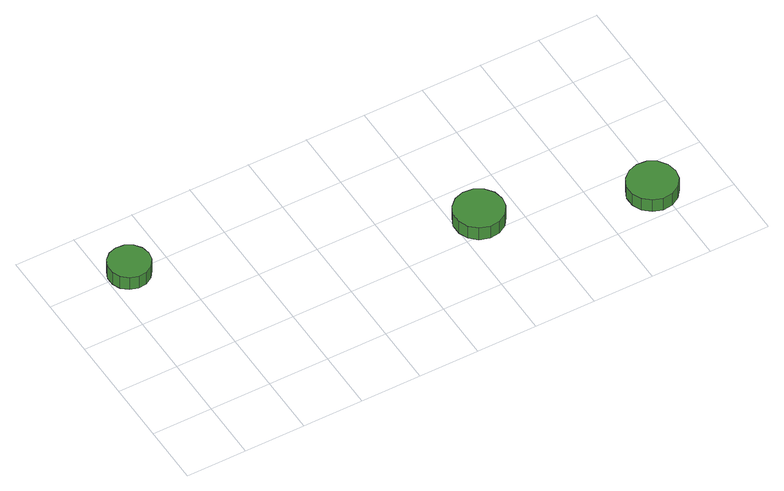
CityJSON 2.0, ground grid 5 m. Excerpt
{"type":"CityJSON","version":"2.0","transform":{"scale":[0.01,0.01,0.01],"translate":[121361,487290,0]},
"CityObjects":{
"tree1":{"type":"SolitaryVegetationObject","attributes":{"function":"something"},"geometry":[{"type":"MultiSurface","lod":"1","boundaries":[[[0,1,2,3,4,5,6,7,8,9,10,11,12,13,14]],[[15,16,17,18,19,20,21,22,23,24,25,26,27,28,29]],[[0,29,28,1]],[[1,28,27,2]],[[2,27,26,3]],[[3,26,25,4]],[[4,25,24,5]],[[5,24,23,6]],[[6,23,22,7]],[[7,22,21,8]],[[8,21,20,9]],[[9,20,19,10]],[[10,19,18,11]],[[11,18,17,12]],[[12,17,16,13]],[[13,16,15,14]],[[14,15,29,0]]]}]},
"tree2":{"type":"SolitaryVegetationObject","attributes":{"function":"something"},"geometry":[{"type":"MultiSurface","lod":"1","boundaries":[[[30,31,32,33,34,35,36,37,38,39,40,41,42,43,44]],[[45,46,47,48,49,50,51,52,53,54,55,56,57,58,59]],[[30,59,58,31]],[[31,58,57,32]],[[32,57,56,33]],[[33,56,55,34]],[[34,55,54,35]],[[35,54,53,36]],[[36,53,52,37]],[[37,52,51,38]],[[38,51,50,39]],[[39,50,49,40]],[[40,49,48,41]],[[41,48,47,42]],[[42,47,46,43]],[[43,46,45,44]],[[44,45,59,30]]]}]},
"tree3":{"type":"SolitaryVegetationObject","attributes":{"function":"something"},"geometry":[{"type":"MultiSurface","lod":"1","boundaries":[[[60,61,62,63,64,65,66,67,68,69,70,71,72,73,74]],[[75,76,77,78,79,80,81,82,83,84,85,86,87,88,89]],[[60,89,88,61]],[[61,88,87,62]],[[62,87,86,63]],[[63,86,85,64]],[[64,85,84,65]],[[65,84,83,66]],[[66,83,82,67]],[[67,82,81,68]],[[68,81,80,69]],[[69,80,79,70]],[[70,79,78,71]],[[71,78,77,72]],[[72,77,76,73]],[[73,76,75,74]],[[74,75,89,60]]]}]}
},
"vertices":[
[351,1502,188],[337,1572,188],[295,1629,188],[234,1665,188],[163,1672,188],[96,1650,188],[43,1603,188],[14,1538,188],[14,1467,188],[43,1402,188],[96,1355,188],[163,1333,188],[234,1340,188],[295,1376,188],[337,1433,188],[337,1433,63],[295,1376,63],[234,1340,63],[163,1333,63],[96,1355,63],[43,1402,63],[14,1467,63],[14,1538,63],[43,1603,63],[96,1650,63],[163,1672,63],[234,1665,63],[295,1629,63],[337,1572,63],[351,1502,63],
[2883,640,200],[2866,722,200],[2816,790,200],[2744,832,200],[2660,841,200],[2580,815,200],[2518,758,200],[2484,682,200],[2484,598,200],[2518,521,200],[2580,465,200],[2660,439,200],[2744,448,200],[2816,490,200],[2866,558,200],[2866,558,75],[2816,490,75],[2744,448,75],[2660,439,75],[2580,465,75],[2518,521,75],[2484,598,75],[2484,682,75],[2518,758,75],[2580,815,75],[2660,841,75],[2744,832,75],[2816,790,75],[2866,722,75],[2883,640,75],
[4132,231,201],[4115,312,201],[4066,380,201],[3994,422,201],[3911,430,201],[3831,404,201],[3769,349,201],[3735,272,201],[3735,189,201],[3769,113,201],[3831,57,201],[3911,31,201],[3994,40,201],[4066,82,201],[4115,149,201],[4115,149,76],[4066,82,76],[3994,40,76],[3911,31,76],[3831,57,76],[3769,113,76],[3735,189,76],[3735,272,76],[3769,349,76],[3831,404,76],[3911,430,76],[3994,422,76],[4066,380,76],[4115,312,76],[4132,231,76]
]}
